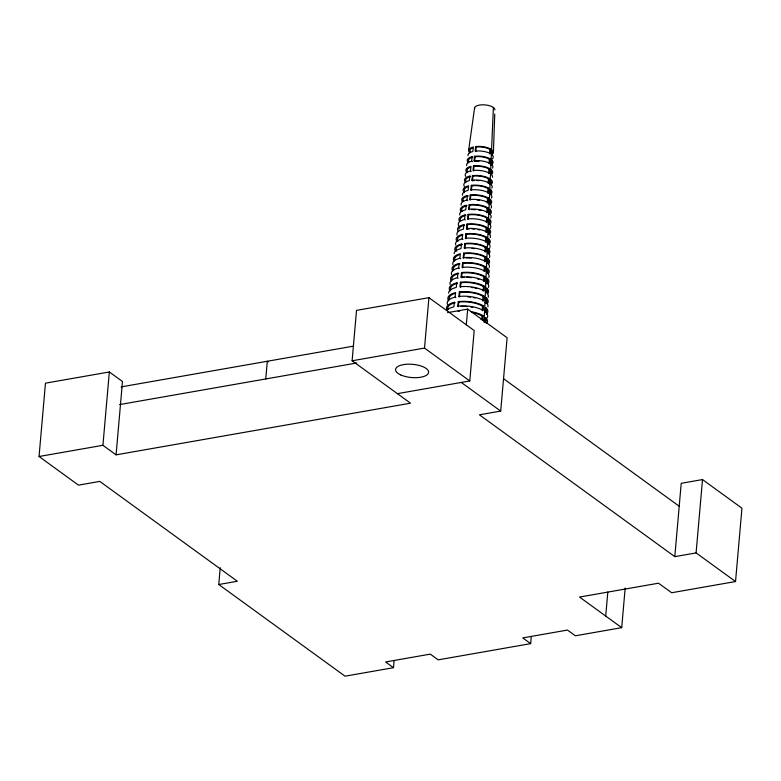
<?xml version="1.0" encoding="UTF-8"?>
<svg xmlns="http://www.w3.org/2000/svg" width="781" height="781" viewBox="0 0 781 781"><rect width="100%" height="100%" fill="white"/><g stroke="black" fill="none" stroke-linecap="round" stroke-linejoin="round"><path stroke-width="1.17" d="M493.426 151.963L494.744 114.065M486.329 323.217A21.526 8.62 5 0 0 485.265 322.045L485.45 317.418A21.282 8.523 5 0 1 486.934 323.168M487.94 306.835A20.482 8.2 5 0 0 486.055 302.374L486.241 297.737L485.099 297.873M488.496 287.388A19.447 7.781 5 0 0 486.856 282.693L487.041 278.056A19.203 7.683 5 0 1 487.998 283.776M489.199 267.453A18.402 7.371 5 0 0 487.647 263.012L487.832 258.374A18.158 7.273 5 0 1 488.74 263.783M490.117 246.493A17.367 6.951 5 0 0 488.447 243.33L488.633 238.693A17.114 6.853 5 0 1 488.525 244.678M490.058 228.511A16.323 6.531 5 0 0 489.238 223.649L489.423 219.012A16.079 6.433 5 0 1 489.326 224.635M491.103 208.097A15.278 6.121 5 0 0 490.029 203.968L490.224 199.331A15.034 6.023 5 0 1 490.488 204.31M491.825 188.133A14.243 5.701 5 0 0 490.829 184.287L491.015 179.65A13.999 5.604 5 0 1 491.259 184.287M492.547 168.169A13.199 5.282 5 0 0 491.62 164.606L491.815 159.978A12.955 5.184 5 0 1 492.04 164.254M484.122 321.557L493.387 107.446M481.857 319.361L482.023 315.895A20.003 8.005 5 0 0 472.329 312.468M482.258 310.711L482.473 306.103L483.478 305.859L483.263 310.467A20.999 8.406 5 0 0 457.754 306.172L458.271 301.612A20.755 8.308 5 0 1 483.478 305.859M483.937 296.067L482.931 296.302L482.717 300.919L483.722 300.675L483.937 296.067A20.238 8.103 5 0 0 459.355 291.918L458.847 296.477L459.394 296.985L459.902 292.416L459.355 291.918M483.175 291.118L483.39 286.51L484.396 286.266L484.181 290.874A19.964 7.995 5 0 0 459.931 286.783L460.448 282.224A19.72 7.898 5 0 1 484.396 286.266M484.855 276.464L483.849 276.708L483.634 281.316L484.64 281.082L484.855 276.464A19.203 7.683 5 0 0 461.532 272.54L461.024 277.099L461.571 277.597A18.168 7.273 5 0 1 464.109 277.392M484.093 271.524L484.308 266.917L485.304 266.672L485.089 271.28A18.92 7.576 5 0 0 462.108 267.405L462.625 262.846A18.676 7.478 5 0 1 485.304 266.672M485.762 256.871L484.757 257.115L484.542 261.723L485.548 261.489L485.762 256.871A18.158 7.273 5 0 0 463.709 253.151L463.201 257.71L463.748 258.218L464.256 253.659L463.709 253.151M486.221 247.079L485.216 247.313L485.001 251.931L486.007 251.687L486.221 247.079A17.641 7.058 5 0 0 464.802 243.467L464.285 248.026L464.832 248.524L465.349 243.965L464.802 243.467M486.68 237.278L485.675 237.522L485.46 242.13L486.465 241.885L486.68 237.278A17.114 6.853 5 0 0 465.886 233.773L465.378 238.332L465.925 238.84L466.433 234.28L465.886 233.773M487.139 227.486L486.133 227.72L485.919 232.338L486.924 232.094L487.139 227.486A16.596 6.648 5 0 0 466.979 224.079L466.462 228.638L467.009 229.145A15.561 6.228 5 0 1 469.469 228.95M486.378 222.536L486.592 217.928L487.588 217.684L487.373 222.292A16.323 6.531 5 0 0 467.555 218.953L468.063 214.394A16.079 6.433 5 0 1 487.588 217.684M488.047 207.883L487.041 208.127L486.827 212.735L487.832 212.5L488.047 207.883A15.561 6.228 5 0 0 469.156 204.7L468.639 209.259L469.186 209.767L469.703 205.208L469.156 204.7M488.506 198.091L487.5 198.335L487.285 202.943L488.291 202.699L488.506 198.091A15.034 6.023 5 0 0 470.24 195.006L469.732 199.575L470.279 200.073L470.787 195.514L470.24 195.006M488.965 188.289L487.959 188.533L487.744 193.141L488.75 192.907L488.965 188.289A14.517 5.809 5 0 0 471.334 185.322L470.816 189.881L471.363 190.379L471.88 185.819L471.334 185.322M489.423 178.498L488.418 178.742L488.203 183.35L489.209 183.105L489.423 178.498A13.999 5.604 5 0 0 472.417 175.627L471.909 180.186L472.456 180.694A12.965 5.194 5 0 1 474.497 180.528M489.872 168.696L488.877 168.94L488.662 173.548L489.658 173.304L489.872 168.696A13.482 5.399 5 0 0 473.511 165.933L472.993 170.502A13.726 5.496 5 0 1 489.658 173.304M489.111 163.756L489.326 159.139L490.331 158.904L490.117 163.512A13.199 5.282 5 0 0 474.087 160.808L474.594 156.249A12.955 5.184 5 0 1 490.331 158.904M489.57 153.955L489.785 149.347L490.79 149.103L490.575 153.711A12.681 5.077 5 0 0 475.17 151.114L475.688 146.555A12.437 4.979 5 0 1 490.79 149.103M471.177 311.726A21.282 8.523 5 0 1 483.019 315.661L482.804 320.269A21.526 8.62 5 0 0 480.871 319.253M220.222 567.719L218.758 584.52L237.346 581.259L99.783 481.408L78.49 485.138L39.05 456.504L45.464 383.168L109.34 371.971L122.49 381.509L116.076 454.845L410.542 403.191L352.114 360.783L356.526 310.369L428.925 297.668L474.194 330.529L469.791 380.952L397.392 393.653M116.076 454.845L102.926 445.307L109.34 371.971M265.755 378.951L267.297 361.252L268.283 361.964M218.758 584.52L345.036 676.19L393.478 667.696L394.112 660.492M469.791 380.952L424.513 348.082L428.925 297.668M466.316 324.789L467.682 309.11L447.572 312.634M674.804 556.638L681.217 483.302L702.51 479.573L741.95 508.197L735.536 581.533L696.096 552.909L674.804 556.638L479.417 414.809L500.709 411.079L507.123 337.743L467.682 309.11M393.478 667.696L385.589 661.966L430.311 654.127L438.2 659.857L530.67 643.632L531.305 636.427M605.714 616.053L607.813 592.047M530.67 643.632L522.782 637.901L567.504 630.062L575.392 635.793L621.705 627.66L625.171 588.054M696.096 552.909L702.51 479.573M458.271 301.612L458.818 302.11L458.301 306.669L457.754 306.172M460.478 287.291L460.995 282.732L460.448 282.224M461.571 277.597L462.079 273.038L461.532 272.54M462.655 267.912L463.172 263.353L462.625 262.846M467.009 229.145L467.526 224.586L466.979 224.079M468.102 219.451L468.61 214.892L468.063 214.394M472.456 180.694L472.964 176.135L472.417 175.627M473.54 171L474.057 166.441L473.511 165.933M479.056 161.179A11.93 4.774 5 0 0 474.633 161.306L475.141 156.747L474.594 156.249M475.717 151.621L476.234 147.062L475.688 146.555M447.943 309.501A19.486 7.8 5 0 1 455.216 302.745L454.435 302.276L453.878 306.845A20.999 8.406 5 0 0 447.21 309.979M447.503 304.492A20.482 8.2 5 0 1 455.059 297.141L455.626 292.572A20.238 8.103 5 0 0 448.714 300.831M450.696 289.722A18.441 7.38 5 0 1 457.588 283.327L456.807 282.868L456.25 287.437A19.964 7.995 5 0 0 448.587 293.139M450.168 284.469A19.447 7.781 5 0 1 457.432 277.724L457.988 273.155L458.769 273.623M451.545 274.58A18.92 7.576 5 0 1 458.613 268.02L459.179 263.451L459.96 263.91A17.407 6.97 5 0 0 453.458 269.943M452.921 264.691A18.402 7.371 5 0 1 459.804 258.316L460.36 253.747A18.158 7.273 5 0 0 454.161 261.147M456.748 251.17A16.362 6.551 5 0 1 462.323 244.502L461.542 244.033L460.985 248.602A17.885 7.156 5 0 0 454.122 253.718M455.684 244.912A17.367 6.951 5 0 1 462.167 238.898L462.733 234.329A17.114 6.853 5 0 0 456.885 241.309M458.974 226.139A16.323 6.531 5 0 1 464.539 219.481L465.095 214.912L465.876 215.371M461.132 205.13A15.278 6.121 5 0 1 466.911 200.063L467.468 195.494L468.249 195.963A13.765 5.506 5 0 0 463.484 201.469M465.808 180.762A12.721 5.096 5 0 1 470.621 176.545L469.84 176.086L469.283 180.645A14.243 5.701 5 0 0 464.344 186.356M465.71 176.438A13.726 5.496 5 0 1 470.465 170.941L471.021 166.373A13.482 5.399 5 0 0 467.145 172.689M466.657 165.611A13.199 5.282 5 0 1 471.646 161.237L472.202 156.669L472.983 157.127A11.676 4.676 5 0 0 468.864 161.687M468.707 149.786L474.584 107.915M482.023 315.895L483.019 315.661M121.192 386.888L353.598 346.12M352.114 360.783L424.513 348.082M119.639 404.578L356.849 362.97M39.05 456.504L102.926 445.307M735.536 581.533L671.66 592.74L658.51 583.202L579.531 597.055L621.705 627.66M490.478 164.742L491.62 164.606M489.677 184.423L490.829 184.287M488.886 204.105L490.029 203.968M488.086 223.786L489.238 223.649M487.295 243.467L488.447 243.33M486.495 263.148L487.647 263.012M485.704 282.82L486.856 282.693M484.903 302.501L486.055 302.374M484.113 322.182L485.265 322.045M471.646 161.237L472.427 161.696M470.465 170.941L471.246 171.4M466.911 200.063L467.692 200.532M464.539 219.481L465.32 219.939M462.167 238.898L462.957 239.357M459.804 258.316L460.585 258.775M458.613 268.02L459.404 268.479M457.432 277.724L458.213 278.192M455.059 297.141L455.85 297.6M503.569 378.717L679.206 506.225M461.268 382.446L500.709 411.079M474.087 160.808L474.633 161.306M491.444 154.921A12.437 4.979 5 0 0 492.206 150.137L492.02 154.765A12.681 5.077 5 0 1 492.245 158.963M469.82 152.783A12.437 4.979 5 0 1 473.393 146.955L472.837 151.524A12.681 5.077 5 0 0 468.034 155.731M468.483 162.731A12.955 5.184 5 0 1 472.202 156.669M491.649 174.27A13.482 5.399 5 0 0 491.415 169.809L491.229 174.446A13.726 5.496 5 0 1 492.528 177.258M465.818 182.637A13.999 5.604 5 0 1 469.84 176.086M490.868 194.293A14.517 5.809 5 0 0 490.614 189.49L490.429 194.127A14.761 5.906 5 0 1 491.464 198.11M464.48 192.585A14.517 5.809 5 0 1 468.649 185.79L468.092 190.359A14.761 5.906 5 0 0 462.508 195.25M491.786 151.133A11.159 4.471 5 0 1 491.542 153.681M470.24 151.778A11.159 4.471 5 0 1 472.612 147.902M476.234 147.062A11.159 4.471 5 0 1 489.785 149.347M475.141 156.747A11.676 4.676 5 0 1 489.326 159.139M491.776 161.94A11.676 4.676 5 0 1 491.688 162.839M458.056 311.209A21.282 8.523 5 0 1 459.853 311.072M485.382 318.755A20.003 8.005 5 0 1 486.231 321.206M491.064 170.893A12.203 4.881 5 0 1 490.79 173.675M467.497 171.605A12.203 4.881 5 0 1 470.103 167.359M474.057 166.441A12.203 4.881 5 0 1 488.877 168.94M486.475 314.206A20.755 8.308 5 0 0 485.85 307.577L485.655 312.205A20.999 8.406 5 0 1 487.129 317.887M446.781 309.735A20.755 8.308 5 0 1 454.435 302.276M458.818 302.11A19.486 7.8 5 0 1 482.473 306.103M485.753 308.885A19.486 7.8 5 0 1 486.338 312.42M471.909 180.186A14.243 5.701 5 0 1 489.209 183.105M491.024 181.534A12.721 5.096 5 0 1 490.751 183.223M472.964 176.135A12.721 5.096 5 0 1 488.418 178.742M486.241 297.737A20.238 8.103 5 0 1 487.256 303.76M458.847 296.477A20.482 8.2 5 0 1 483.722 300.675M486.114 299.016A18.959 7.595 5 0 1 486.046 303.516M449.319 299.611A18.959 7.595 5 0 1 454.308 293.646M459.902 292.416A18.959 7.595 5 0 1 482.931 296.302M470.816 189.881A14.761 5.906 5 0 1 488.75 192.907M490.253 190.525A13.238 5.301 5 0 1 490.39 193.21M464.422 190.642A13.238 5.301 5 0 1 467.799 186.737M471.88 185.819A13.238 5.301 5 0 1 487.959 188.533M487.627 293.773A19.72 7.898 5 0 0 486.641 287.896L486.456 292.533A19.964 7.995 5 0 1 488.145 297.356M450.081 290.913A19.72 7.898 5 0 1 456.807 282.868M460.995 282.732A18.441 7.38 5 0 1 483.39 286.51M486.485 289.146A18.441 7.38 5 0 1 487.051 292.485M462.254 201.518A15.034 6.023 5 0 1 467.468 195.494M469.732 199.575A15.278 6.121 5 0 1 488.291 202.699M489.882 200.405A13.765 5.506 5 0 1 490.029 203.187M470.787 195.514A13.765 5.506 5 0 1 487.5 198.335M451.438 280.994A19.203 7.683 5 0 1 457.988 273.155M461.024 277.099A19.447 7.781 5 0 1 484.64 281.082M486.856 279.276A17.924 7.175 5 0 1 486.788 283.532M452.072 279.832A17.924 7.175 5 0 1 456.787 274.199M462.079 273.038A17.924 7.175 5 0 1 483.849 276.708M490.097 214.316A15.561 6.228 5 0 0 489.824 209.171L489.638 213.809A15.805 6.326 5 0 1 490.741 218.075M460.897 211.436A15.561 6.228 5 0 1 466.286 205.208L465.73 209.777A15.805 6.326 5 0 0 459.745 215.009M468.639 209.259A15.805 6.326 5 0 1 487.832 212.5M489.521 210.284A14.283 5.721 5 0 1 488.926 214.033M462.118 211.387A14.283 5.721 5 0 1 467.067 205.667M469.703 205.208A14.283 5.721 5 0 1 487.041 208.127M488.369 273.78A18.676 7.478 5 0 0 487.442 268.215L487.246 272.852A18.92 7.576 5 0 1 488.847 277.421M452.804 271.075A18.676 7.478 5 0 1 459.179 263.451M463.172 263.353A17.407 6.97 5 0 1 484.308 266.917M487.227 269.396A17.407 6.97 5 0 1 487.754 272.559M459.609 221.472A16.079 6.433 5 0 1 465.095 214.912M489.15 220.154A14.8 5.926 5 0 1 489.306 223.151M460.282 220.281A14.8 5.926 5 0 1 464.051 215.917M468.61 214.892A14.8 5.926 5 0 1 486.592 217.928M463.201 257.71A18.402 7.371 5 0 1 485.548 261.489M487.598 259.526A16.879 6.756 5 0 1 487.529 263.539M454.835 260.063A16.879 6.756 5 0 1 459.267 254.752M464.256 253.659A16.879 6.756 5 0 1 484.757 257.115M488.926 234.661A16.596 6.648 5 0 0 489.023 228.853L488.838 233.49A16.84 6.746 5 0 1 490.263 237.551M458.252 231.391A16.596 6.648 5 0 1 463.914 224.616L463.358 229.184A16.84 6.746 5 0 0 457.061 235.032M466.462 228.638A16.84 6.746 5 0 1 486.924 232.094M488.789 230.034A15.317 6.131 5 0 1 488.945 233.129M458.847 229.116A15.317 6.131 5 0 1 464.695 225.084M467.526 224.586A15.317 6.131 5 0 1 486.133 227.72M489.111 253.786A17.641 7.058 5 0 0 488.232 248.534L488.047 253.171A17.885 7.156 5 0 1 489.55 257.486M455.528 251.228A17.641 7.058 5 0 1 461.542 244.033M464.285 248.026A17.885 7.156 5 0 1 486.007 251.687M465.349 243.965A16.362 6.551 5 0 1 485.216 247.313M487.969 249.656A16.362 6.551 5 0 1 488.467 252.624M489.912 247.518A17.367 6.951 5 0 1 489.306 248.495M465.378 238.332A17.367 6.951 5 0 1 486.465 241.885M488.418 239.904A15.845 6.346 5 0 1 488.584 243.116M458.027 241.134A15.845 6.346 5 0 1 461.551 235.374M466.433 234.28A15.845 6.346 5 0 1 485.675 237.522M476.644 180.518A12.965 5.194 5 0 1 478.821 180.665M466.765 277.353A18.168 7.273 5 0 1 471.285 277.645M477.357 278.797A18.168 7.273 5 0 1 478.938 279.276M472.036 228.94A15.561 6.228 5 0 1 474.663 229.116M478.099 229.614A15.561 6.228 5 0 1 479.739 229.965M474.653 108.774A10.202 4.081 5 0 1 484.435 104.849A10.202 4.081 5 0 1 494.871 110.014M472.056 248.407A16.606 6.648 5 0 1 474.536 248.67M466.14 258.023A17.123 6.853 5 0 1 471.197 258.101M471.48 209.581A14.527 5.818 5 0 1 475.512 209.659M478.743 210.06A14.527 5.818 5 0 1 481.067 210.538M477.162 200.043A14.009 5.604 5 0 1 479.485 200.356M471.402 287.457A18.685 7.478 5 0 1 473.227 287.74M475.004 288.101A18.685 7.478 5 0 1 476.713 288.531M467.751 296.848A19.203 7.693 5 0 1 470.611 297.151M473.413 297.62A19.203 7.693 5 0 1 475.209 298.03M461.063 306.445A19.73 7.898 5 0 1 466.892 306.533M470.797 306.992A19.73 7.898 5 0 1 472.7 307.333M400.76 374.939A16.567 6.629 5 0 0 428.164 373.64A16.567 6.629 5 0 0 407.35 364.21A16.567 6.629 5 0 0 400.76 374.939"/></g></svg>
